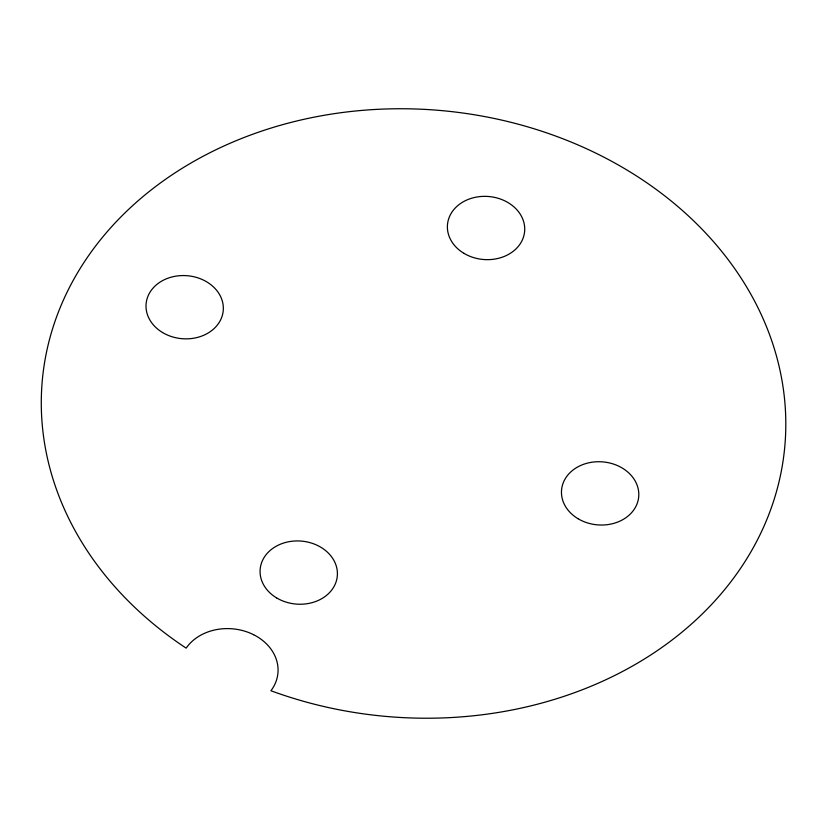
<?xml version="1.0" encoding="UTF-8"?>
<svg xmlns="http://www.w3.org/2000/svg" width="827" height="827" viewBox="0 0 827 827"><rect width="100%" height="100%" fill="white"/><g stroke="black" fill="none" stroke-linecap="round" stroke-linejoin="round"><path stroke-width="1.24" d="M253.641 634.722A49.051 40.037 4.9 0 0 186.158 648.141A372.719 304.181 4.9 0 1 242.29 138.192A372.719 304.181 4.9 0 1 785.474 411.164A372.719 304.181 4.9 0 1 270.925 690.741A49.051 40.037 4.9 0 0 253.641 634.722M162.516 332.506A38.724 31.602 4.9 0 0 223.197 311.035A38.724 31.602 4.9 0 0 168.294 278.079A38.724 31.602 4.9 0 0 162.516 332.506M463.906 253.31A38.724 31.602 4.9 0 0 524.587 231.829A38.724 31.602 4.9 0 0 469.674 198.873A38.724 31.602 4.9 0 0 463.906 253.31M577.98 518.684A38.724 31.602 4.9 0 0 638.661 497.203A38.724 31.602 4.9 0 0 583.748 464.247A38.724 31.602 4.9 0 0 577.98 518.684M276.59 597.89A38.724 31.602 4.9 0 0 337.271 576.409A38.724 31.602 4.9 0 0 282.369 543.453A38.724 31.602 4.9 0 0 276.59 597.89"/></g></svg>
